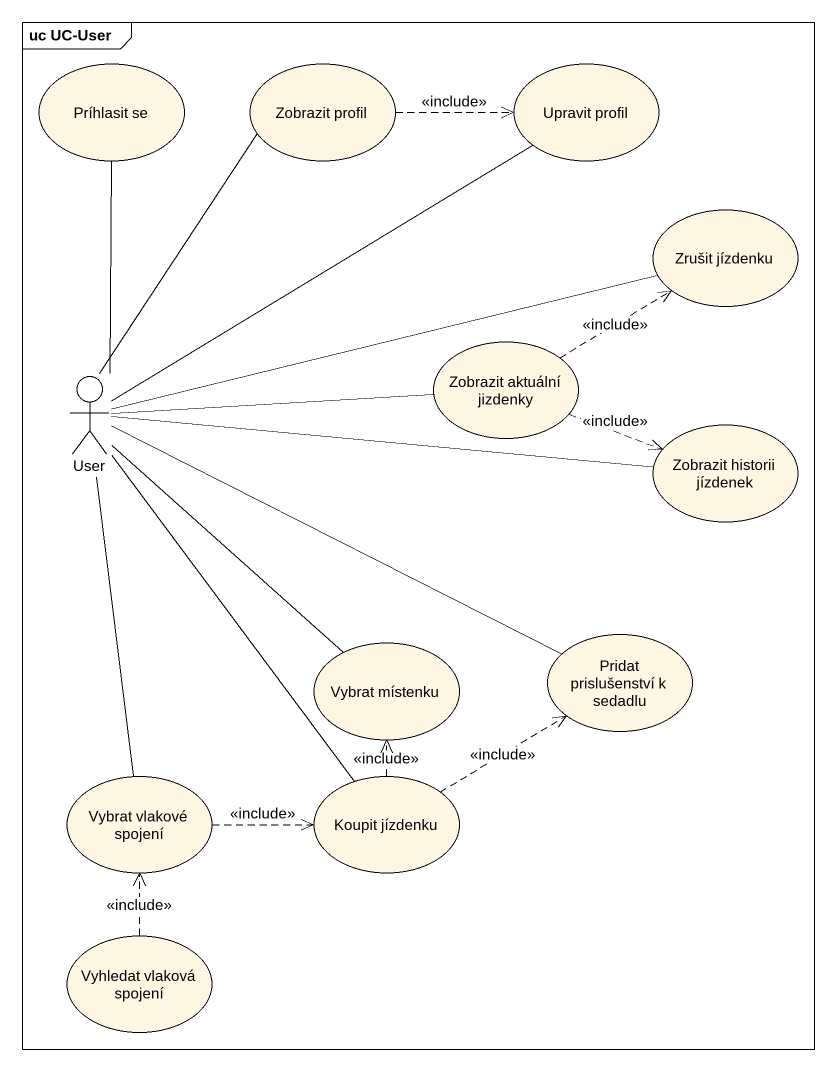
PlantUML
@startuml
mainframe uc UC-User
usecase "Príhlasit se" as Príhlasit_se
usecase "Zobrazit profil" as Zobrazit_profil
usecase "Upravit profil" as Upravit_profil
usecase "Zrušit jízdenku" as Zrušit_jízdenku
actor User
usecase "Zobrazit aktuální jizdenky" as Zobrazit_aktuální_jizdenky
usecase "Zobrazit historii jízdenek" as Zobrazit_historii_jízdenek
usecase "Vybrat místenku" as Vybrat_místenku
usecase "Pridat prislušenství k sedadlu" as Pridat_prislušenství_k
usecase "Vybrat vlakové spojení" as Vybrat_vlakové_spojení
usecase "Koupit jízdenku" as Koupit_jízdenku
usecase "Vyhledat vlaková spojení" as Vyhledat_vlaková_spojení
Zobrazit_profil .right.> Upravit_profil : <<include>>
User -up- Príhlasit_se
User -up- Zobrazit_profil
User -up- Upravit_profil
User -right- Zrušit_jízdenku
User -right- Zobrazit_aktuální_jizdenky
User -right- Zobrazit_historii_jízdenek
User -- Vybrat_místenku
User -right- Pridat_prislušenství_k
User -- Vybrat_vlakové_spojení
User -- Koupit_jízdenku
Zobrazit_aktuální_jizdenky .up.> Zrušit_jízdenku : <<include>>
Zobrazit_aktuální_jizdenky .right.> Zobrazit_historii_jízdenek : <<include>>
Vybrat_vlakové_spojení .right.> Koupit_jízdenku : <<include>>
Koupit_jízdenku .up.> Vybrat_místenku : <<include>>
Koupit_jízdenku .up.> Pridat_prislušenství_k : <<include>>
Vyhledat_vlaková_spojení .up.> Vybrat_vlakové_spojení : <<include>>
@enduml
